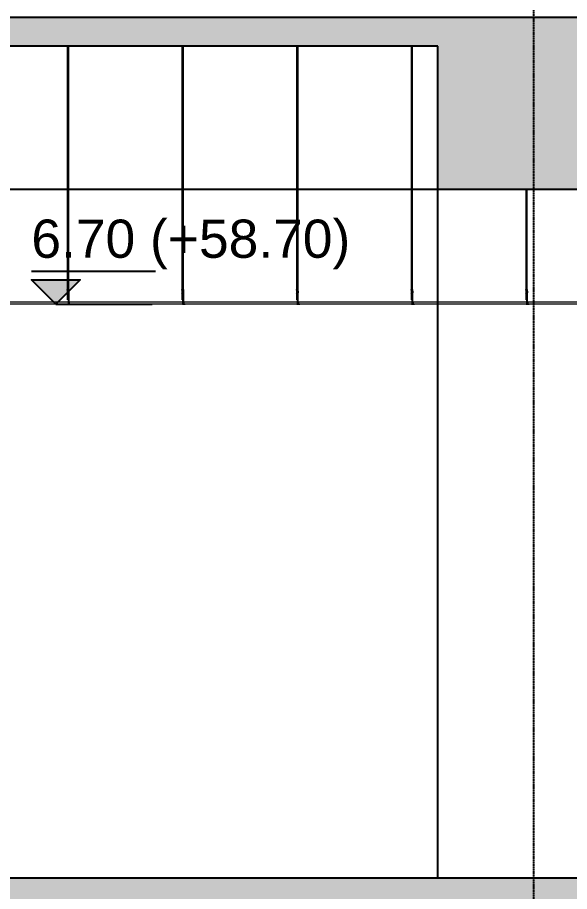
# Model space of a CAD drawing. Header units: centimetres. Extents: x -678439 to 71514, y -426864 to 8594.
# Drawn here: x 68125.6 to 68414.7, y 5572.8 to 6030 of the extents above; entities that cross this region are included whole.
import ezdxf

# ---------------------------------------------------------------- set-up
doc = ezdxf.new("R2010")
doc.units = ezdxf.units.CM
doc.header["$LTSCALE"] = 0.01
doc.header["$MEASUREMENT"] = 0
doc.linetypes.add('$0$CENTER', pattern=[50.8, 31.75, -6.35, 6.35, -6.35])
doc.layers.get('0').update_dxf_attribs({"lineweight": 0})
for name, color, linetype in [('$0$V-0_Axis', 8, '$0$CENTER'), ('METAL', 122, 'Continuous'), ('V-0_Elevation_015', 103, 'Continuous'), ('V-0_Hatch_Concrete', 252, 'Continuous'), ('V-0_Notation_Level_500', 2, 'Continuous'), ('V-2_Column', 160, 'Continuous')]:
    doc.layers.add(name, color=color, linetype=linetype)
doc.layers.add('AG-Metal_Profile', color=122, linetype='Continuous', lineweight=18)
doc.layers.add('TAV-AG-Acoustic', color=1, linetype='Continuous', lineweight=0)
doc.styles.add('VIVA_100', font='arial.ttf', dxfattribs={"height": 20})

# ---------------------------------------------------------------- blocks, each defined once
blk = doc.blocks.new('*U289')
blk.add_hatch(color=256).paths.add_polyline_path([(12.79, 12.79), (-12.79, 12.79), (0, 0)])
for p, q in [((-12.79, 17.36), (52.21, 17.36)), ((0, 0), (50.38, 0))]:
    blk.add_line(p, q)
blk.add_lwpolyline([(0, 0), (-12.79, 12.79), (12.79, 12.79)], close=True)
at = {"style": 'VIVA_100'}
blk.add_attdef('%%P0.00', (-12.79, 24.28), '', height=20, dxfattribs=at)
blk = doc.blocks.new('kot-a-a')
at = {"layer": 'V-0_Notation_Level_500', "transparency": 33554687}
blk.add_blockref('*U289', (12865.16, 5870), dxfattribs=at).add_auto_attribs({'%%P0.00': '6.70 (+58.70)'})

msp = doc.modelspace()

# ---------------------------------------------------------------- hatches: boundary and pattern name
at = {"layer": 'V-0_Hatch_Concrete', "transparency": 33554534}
h = msp.add_hatch(color=256, dxfattribs=at)
h.dxf.hatch_style = 1
h.paths.add_polyline_path([(68445.71, 6030), (61095.72, 6030), (61095.72, 6005), (60008.51, 6005), (60008.51, 6041.33), (60433.83, 6285), (60523.83, 6285), (60934.01, 6525), (60951.1, 6535), (61095.72, 6535), (61095.71, 6460), (61175.71, 6460), (61175.71, 6535), (62465.71, 6535), (62465.71, 6460), (62565.71, 6460), (62565.71, 6535), (64145.71, 6535), (64145.71, 6460), (64245.71, 6460), (64245.71, 6550), (65825.71, 6550), (65825.71, 6460), (65925.71, 6460), (65925.71, 6550), (66665.71, 6550), (66665.71, 6460), (66765.71, 6460), (66765.71, 6525), (68345.71, 6525), (68345.71, 6460), (68445.71, 6460), (68445.71, 6680), (68425.71, 6680), (68425.71, 6545), (66765.71, 6545), (66765.71, 6570), (64145.71, 6570), (64145.71, 6555), (62515.71, 6555), (62465.71, 6555), (61001.01, 6555), (61001.01, 6570), (60971.01, 6570), (60971.01, 6560.31), (60941.01, 6560.31), (60941.01, 6543.13), (60911.01, 6543.13), (60911.01, 6525.94), (60881.01, 6525.94), (60881.01, 6508.75), (60851.01, 6508.75), (60851.01, 6491.56), (60821.01, 6491.56), (60821.01, 6474.38), (60791.01, 6474.38), (60791.01, 6457.19), (60761.01, 6457.19), (60761.01, 6440), (60731.01, 6440), (60731.01, 6422.81), (60701.01, 6422.81), (60701.01, 6405.63), (60671.01, 6405.63), (60671.01, 6388.44), (60641.01, 6388.44), (60641.01, 6371.25), (60611.01, 6371.25), (60611.01, 6354.06), (60581.01, 6354.06), (60581.01, 6336.88), (60551.01, 6336.88), (60551.01, 6319.69), (60521.01, 6319.69), (60521.01, 6302.5), (60401.01, 6302.5), (60401.01, 6285.31), (60371.01, 6285.31), (60371.01, 6268.13), (60341.01, 6268.13), (60341.01, 6250.94), (60311.01, 6250.94), (60311.01, 6233.75), (60281.01, 6233.75), (60281.01, 6216.56), (60251.01, 6216.56), (60251.01, 6199.38), (60221.01, 6199.38), (60221.01, 6182.19), (60191.01, 6182.19), (60191.01, 6165), (60161.01, 6165), (60161.01, 6147.81), (60131.01, 6147.81), (60131.01, 6130.63), (60101.01, 6130.63), (60101.01, 6113.44), (60071.01, 6113.44), (60071.01, 6096.25), (60041.01, 6096.25), (60041.01, 6079.06), (60011.01, 6079.06), (60011.01, 6061.88), (59981.01, 6061.88), (59981.01, 6044.69), (59951.01, 6044.69), (59951.01, 6005), (59652.61, 6005), (59652.61, 5985), (60406.22, 5985), (60406.22, 5920), (60486.22, 5920), (60486.22, 5985), (60795.68, 5985), (60795.68, 5920), (60875.68, 5920), (60875.68, 5985), (61095.71, 5985), (61095.72, 5940), (61195.72, 5940), (61195.72, 6015), (62465.71, 6015), (62465.71, 5940), (62565.71, 5940), (62565.71, 6015), (64145.71, 6015), (64145.71, 5940), (64245.71, 5940), (64245.71, 6015), (65825.71, 6015), (65825.71, 5940), (65925.71, 5940), (65925.71, 6015), (66665.71, 6015), (66665.71, 5940), (66765.71, 5940), (66765.71, 6015), (68345.71, 6015), (68345.71, 5940), (68445.71, 5940)])
h = msp.add_hatch(color=256, dxfattribs=at)
h.dxf.hatch_style = 1
h.paths.add_polyline_path([(61195.72, 5565), (62465.71, 5565), (62465.71, 5490), (62515.71, 5490), (62565.71, 5490), (62565.71, 5565), (64145.71, 5565), (64145.71, 5490), (64245.71, 5490), (64245.71, 5565), (65825.71, 5565), (65825.71, 5490), (65925.71, 5490), (65925.71, 5565), (66665.71, 5565), (66665.71, 5490), (66765.71, 5490), (66765.71, 5568), (68345.71, 5568), (68345.71, 5490), (68445.71, 5490), (68445.71, 5568), (68625.71, 5568), (68625.71, 5490), (68675.71, 5490), (68675.71, 5645), (68655.71, 5645), (68655.71, 5580), (64145.71, 5580), (61095.72, 5580), (61095.71, 5490), (61195.71, 5490)])
h.paths.add_polyline_path([(61195.72, 5285), (59652.61, 5285), (59652.61, 5268), (60406.22, 5268), (60406.22, 5215), (60486.22, 5215), (60486.22, 5268), (60795.68, 5268), (60795.68, 5215), (60875.68, 5215), (60875.68, 5268), (61095.72, 5268), (61095.71, 5215), (61195.72, 5215)])
h.paths.add_polyline_path([(61195.71, 4640), (59652.61, 4640), (59652.61, 4620), (60406.22, 4620), (60406.22, 4570), (60486.22, 4570), (60486.22, 4620), (60795.71, 4620), (60795.71, 4570), (60875.71, 4570), (60875.71, 4620), (61095.71, 4620), (61095.71, 4570), (61195.71, 4570)])

# ---------------------------------------------------------------- linework, layer by layer
at = {"layer": '$0$V-0_Axis'}
msp.add_line((68395.71, 8337.49), (68395.71, 1410), dxfattribs=at)
at = {"layer": 'AG-Metal_Profile'}
for points in [[(68151.96, 5879.9), (68151.96, 5880), (68152.66, 5880), (68152.66, 5881.4), (68152.76, 5881.4), (68152.76, 5880), (68153.46, 5880), (68153.46, 5879.9)], [(68211.96, 5879.9), (68211.96, 5880), (68212.66, 5880), (68212.66, 5881.4), (68212.76, 5881.4), (68212.76, 5880), (68213.46, 5880), (68213.46, 5879.9)], [(68271.96, 5879.9), (68271.96, 5880), (68272.66, 5880), (68272.66, 5881.4), (68272.76, 5881.4), (68272.76, 5880), (68273.46, 5880), (68273.46, 5879.9)], [(68331.96, 5879.9), (68331.96, 5880), (68332.66, 5880), (68332.66, 5881.4), (68332.76, 5881.4), (68332.76, 5880), (68333.46, 5880), (68333.46, 5879.9)], [(68391.96, 5879.9), (68391.96, 5880), (68392.66, 5880), (68392.66, 5881.4), (68392.76, 5881.4), (68392.76, 5880), (68393.46, 5880), (68393.46, 5879.9)]]:
    msp.add_lwpolyline(points, close=True, dxfattribs=at)
at = {"layer": 'METAL', "color": 9}
for p, q in [((68152.06, 5882.33), (68152.06, 6015)), ((68152.16, 6015), (68152.16, 5882.33)), ((68212.06, 5882.33), (68212.06, 6015)), ((68212.16, 6015), (68212.16, 5882.33)), ((68272.06, 5882.33), (68272.06, 6015)), ((68272.16, 6015), (68272.16, 5882.33)), ((68332.06, 5882.33), (68332.06, 6015)), ((68332.16, 6015), (68332.16, 5882.33)), ((68392.06, 5882.33), (68392.06, 5940)), ((68392.16, 5940), (68392.16, 5882.33)), ((68152.44, 5880.42), (68152.44, 5887.65)), ((68152.49, 5880.42), (68152.49, 5887.65)), ((68212.44, 5880.42), (68212.44, 5887.65)), ((68212.49, 5880.42), (68212.49, 5887.65)), ((68272.44, 5880.42), (68272.44, 5887.65)), ((68272.49, 5880.42), (68272.49, 5887.65)), ((68332.44, 5880.42), (68332.44, 5887.65)), ((68332.49, 5880.42), (68332.49, 5887.65)), ((68392.44, 5880.42), (68392.44, 5887.65)), ((68392.49, 5880.42), (68392.49, 5887.65))]:
    msp.add_line(p, q, dxfattribs=at)
at = {"layer": 'METAL'}
for points in [[(68151.71, 5885.21), (68151.73, 5885.19), (68152.44, 5885.9), (68152.44, 5886.9), (68151.73, 5887.61), (68151.71, 5887.59), (68152.41, 5886.89), (68152.41, 5885.91)], [(68211.71, 5885.21), (68211.73, 5885.19), (68212.44, 5885.9), (68212.44, 5886.9), (68211.73, 5887.61), (68211.71, 5887.59), (68212.41, 5886.89), (68212.41, 5885.91)], [(68271.71, 5885.21), (68271.73, 5885.19), (68272.44, 5885.9), (68272.44, 5886.9), (68271.73, 5887.61), (68271.71, 5887.59), (68272.41, 5886.89), (68272.41, 5885.91)], [(68331.71, 5885.21), (68331.73, 5885.19), (68332.44, 5885.9), (68332.44, 5886.9), (68331.73, 5887.61), (68331.71, 5887.59), (68332.41, 5886.89), (68332.41, 5885.91)], [(68391.71, 5885.21), (68391.73, 5885.19), (68392.44, 5885.9), (68392.44, 5886.9), (68391.73, 5887.61), (68391.71, 5887.59), (68392.41, 5886.89), (68392.41, 5885.91)]]:
    msp.add_lwpolyline(points, close=True, dxfattribs=at)
at = {"layer": 'TAV-AG-Acoustic', "flags": 128}
for points in [[(68092.76, 5881.25), (68152.66, 5881.25), (68152.66, 5880), (68092.76, 5880)], [(68152.76, 5881.25), (68212.66, 5881.25), (68212.66, 5880), (68152.76, 5880)], [(68212.76, 5881.25), (68272.66, 5881.25), (68272.66, 5880), (68212.76, 5880)], [(68272.76, 5881.25), (68332.66, 5881.25), (68332.66, 5880), (68272.76, 5880)], [(68332.76, 5881.25), (68392.66, 5881.25), (68392.66, 5880), (68332.76, 5880)], [(68392.76, 5881.25), (68423.11, 5881.25), (68423.11, 5880), (68392.76, 5880)]]:
    msp.add_lwpolyline(points, close=True, dxfattribs=at)
at = {"layer": 'V-0_Elevation_015', "ltscale": 0.3}
msp.add_line((68345.71, 5580), (68345.71, 5940), dxfattribs=at)
msp.add_lwpolyline([(68345.71, 5940), (67995.71, 5940), (67995.71, 5970), (67312.71, 5970)], dxfattribs=at)
at = {"layer": 'V-2_Column', "ltscale": 200, "transparency": 33554687}
for p, q in [((68445.71, 6030), (61095.72, 6030)), ((68345.71, 6015), (66765.71, 6015)), ((68345.71, 5940), (68345.71, 6015)), ((68445.71, 5940), (68345.71, 5940))]:
    msp.add_line(p, q, dxfattribs=at)
msp.add_lwpolyline([(64145.71, 5580), (68655.71, 5580)], dxfattribs=at)

# ---------------------------------------------------------------- block references
at = {"layer": 'V-0_Notation_Level_500'}
msp.add_blockref('kot-a-a', (55280.52, 10), dxfattribs=at)

doc.saveas('drawing.dxf')
